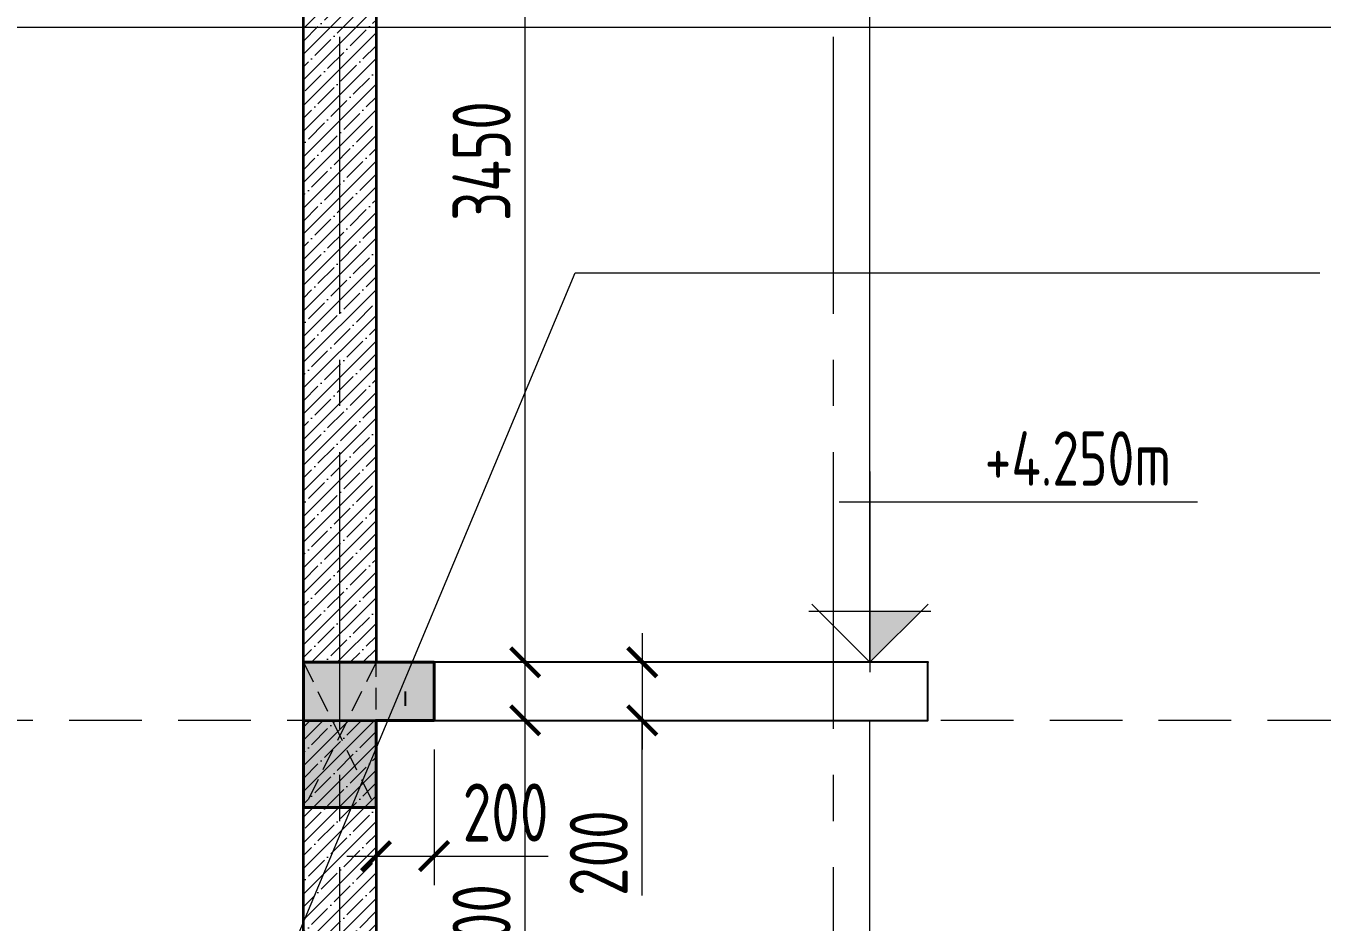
# Model space of a CAD drawing. Header units: millimetres. Extents: x -6181 to 191287, y -8583 to 23546.
# Drawn here: x 26185 to 30647, y 3356 to 6440 of the extents above; entities that cross this region are included whole.
import ezdxf

# ---------------------------------------------------------------- set-up
doc = ezdxf.new("R2010")
doc.units = ezdxf.units.MM
doc.header["$MEASUREMENT"] = 0
for name, pattern in [('1735-DT-5BR-SEC_AA$0$DASHED', [0.75, 0.5, -0.25]), ('1735-DT-5BR-SEC_AA$0$HIDDEN', [0.375, 0.25, -0.125]), ('ACAD_ISO02W100', [15, 12, -3]), ('CENTER2', [28.575, 19.05, -3.175, 3.175, -3.175]), ('DASHED', [0.75, 0.5, -0.25])]:
    doc.linetypes.add(name, pattern=pattern)
doc.layers.add('00--ORIGIN POINT', color=200, linetype='Continuous', lineweight=20, plot=False)
for name, color, linetype, lineweight in [('03--GRID', 252, 'CENTER2', 5), ('05--LEADER', 11, 'Continuous', 20), ('07--DIM-2', 2, 'Continuous', 25), ('1735-DT-5BR-SEC_AA$0$06--LINE-1', 9, 'Continuous', 18), ('1735-DT-5BR-SEC_AA$0$06--LINE-2', 2, 'Continuous', 25), ('1735-DT-5BR-SEC_AA$0$E--CONCRETE-4', 4, 'Continuous', 40), ('1735-DT-5BR-SEC_AA$0$E--CONCRETE-Beams', 1, '1735-DT-5BR-SEC_AA$0$HIDDEN', 0), ('1735-DT-5BR-SEC_AA$0$E--CONCRETE-SHADE', 253, 'Continuous', 25), ('1735-DT-5BR-SEC_AA$0$F--BLOCKWALL-3', 3, 'Continuous', 35), ('1735-DT-5BR-SEC_AA$0$F--BLOCKWALL-HATCH--INSULATED', 251, 'Continuous', 13), ('1735-DT-5BR-SEC_AA$0$W--ELV-1', 250, '1735-DT-5BR-SEC_AA$0$DASHED', 9), ('W--ELEV-2', 7, 'Continuous', 20), ('W--ELV-1', 250, 'DASHED', 9)]:
    doc.layers.add(name, color=color, linetype=linetype, lineweight=lineweight)
doc.styles.add('ISO', font='isocp2.shx', dxfattribs={"width": 0.8})
doc.dimstyles.new('1-100_AR', dxfattribs={"dimtxt": 200, "dimasz": 100, "dimexe": 100, "dimexo": 100, "dimgap": 0, "dimtad": 0, "dimdec": 0, "dimzin": 12, "dimdsep": 46, "dimtxsty": 'ISO', "dimblk": 'ARCHTICK', "dimcen": 100, "dimdle": 100, "dimclrd": 8, "dimclre": 9, "dimclrt": 2, "dimadec": 0, "dimazin": 0, "dimtfac": 1, "dimtdec": 0, "dimtmove": 0, "dimatfit": 2, "dimldrblk": 'ARCHTICK', "dimfxl": 1, "dimtvp": 0.75, "dimtolj": 1, "dimtzin": 12, "dimlwd": 9, "dimlwe": 9, "dimarcsym": 0})

# ---------------------------------------------------------------- blocks, each defined once
blk = doc.blocks.new('_ArchTick')
at = {"color": 0, "const_width": 0.15}
blk.add_lwpolyline([(-0.5, -0.5), (0.5, 0.5)], dxfattribs=at)
blk = doc.blocks.new('*D20')
at = {"layer": '07--DIM-2', "color": 8, "lineweight": 9, "transparency": 16777216}
blk.add_line((27903.7, 4150), (27903.7, 7800), dxfattribs=at)
at = {"layer": '07--DIM-2', "color": 9, "lineweight": 9, "transparency": 16777216}
for p, q in [((27490.2, 7700), (28003.7, 7700)), ((27490.2, 4250), (28003.7, 4250))]:
    blk.add_line(p, q, dxfattribs=at)
at = {"layer": 'Defpoints', "color": 0, "transparency": 16777216}
for p in [(27390.2, 7700), (27903.7, 7700), (27390.2, 4250)]:
    blk.add_point(p, dxfattribs=at)
at = {"layer": '07--DIM-2', "color": 8, "lineweight": 9, "transparency": 16777216, "xscale": 100, "yscale": 100, "zscale": 100}
for p, rotation in [((27903.7, 7700), 90), ((27903.7, 4250), 270)]:
    blk.add_blockref('_ArchTick', p, dxfattribs=dict(at, rotation=rotation))
at = {"layer": '07--DIM-2', "color": 2, "transparency": 16777216, "insert": (27753.7, 5975), "char_height": 200, "attachment_point": 5, "rotation": 90, "style": 'ISO'}
blk.add_mtext('\\A1;3450', dxfattribs=at)
blk = doc.blocks.new('*D39')
at = {"layer": '07--DIM-2', "color": 8, "lineweight": 9, "transparency": 16777216}
blk.add_line((27903.7, 2450), (27903.7, 4150), dxfattribs=at)
at = {"layer": '07--DIM-2', "color": 9, "lineweight": 9, "transparency": 16777216}
for p, q in [((27690.2, 4050), (28003.7, 4050)), ((27240.2, 2550), (28003.7, 2550))]:
    blk.add_line(p, q, dxfattribs=at)
at = {"layer": 'Defpoints', "color": 0, "transparency": 16777216}
for p in [(27590.2, 4050), (27903.7, 4050), (27140.2, 2550)]:
    blk.add_point(p, dxfattribs=at)
at = {"layer": '07--DIM-2', "color": 8, "lineweight": 9, "transparency": 16777216, "xscale": 100, "yscale": 100, "zscale": 100}
for p, rotation in [((27903.7, 4050), 90), ((27903.7, 2550), 270)]:
    blk.add_blockref('_ArchTick', p, dxfattribs=dict(at, rotation=rotation))
at = {"layer": '07--DIM-2', "color": 2, "transparency": 16777216, "insert": (27753.7, 3300), "char_height": 200, "attachment_point": 5, "rotation": 90, "style": 'ISO'}
blk.add_mtext('\\A1;1500', dxfattribs=at)
blk = doc.blocks.new('*D43')
at = {"layer": '07--DIM-2', "color": 8, "lineweight": 9, "transparency": 16777216}
for p, q in [((28306.8, 4350), (28306.8, 3950)), ((28306.8, 3447.2), (28306.8, 4050))]:
    blk.add_line(p, q, dxfattribs=at)
at = {"layer": '07--DIM-2', "color": 9, "lineweight": 9, "transparency": 16777216}
for p, q in [((28093.3, 4250), (28406.8, 4250)), ((28093.3, 4050), (28406.8, 4050))]:
    blk.add_line(p, q, dxfattribs=at)
at = {"layer": 'Defpoints', "color": 0, "transparency": 16777216}
for p in [(27993.3, 4250), (27993.3, 4050), (28306.8, 4050)]:
    blk.add_point(p, dxfattribs=at)
at = {"layer": '07--DIM-2', "color": 8, "lineweight": 9, "transparency": 16777216, "xscale": 100, "yscale": 100, "zscale": 100}
for p, rotation in [((28306.8, 4250), 90), ((28306.8, 4050), 270)]:
    blk.add_blockref('_ArchTick', p, dxfattribs=dict(at, rotation=rotation))
at = {"layer": '07--DIM-2', "color": 2, "transparency": 16777216, "insert": (28156.8, 3593.3), "char_height": 200, "attachment_point": 5, "rotation": 90, "style": 'ISO'}
blk.add_mtext('\\A1;200', dxfattribs=at)
blk = doc.blocks.new('1735-DT-5BR-SEC_AA')
at = {"layer": '1735-DT-5BR-SEC_AA$0$E--CONCRETE-SHADE'}
h = blk.add_hatch(color=256, dxfattribs=at)
h.dxf.hatch_style = 1
h.paths.add_polyline_path([(27140.2, 4050), (27140.2, 3750), (27390.2, 3750), (27390.2, 4050), (27590.2, 4050), (27590.2, 4250), (27140.2, 4250)])
at = {"layer": '1735-DT-5BR-SEC_AA$0$F--BLOCKWALL-HATCH--INSULATED'}
h = blk.add_hatch(dxfattribs=at)
h.set_pattern_fill('ANSI35', color=256, scale=250, style=0)
h.set_pattern_definition([(45, (0.004, 1300), (-44.19417, 44.19417), []), (45, (44.2, 1300), (-44.19417, 44.19417), [78.125, -15.625, 0, -15.625])])
h.paths.add_polyline_path([(27140.2, 7380), (27390.2, 7380), (27390.2, 4250), (27140.2, 4250)])
h = blk.add_hatch(dxfattribs=at)
h.set_pattern_fill('ANSI35', color=256, scale=250, style=0)
h.paths.add_polyline_path([(27140.2, 4050), (27390.2, 4050), (27390.2, 2820), (27140.2, 2820)])
at = {"layer": '1735-DT-5BR-SEC_AA$0$06--LINE-1'}
for p, q in [((29090.2, 4250), (29090.2, 7700)), ((29090.2, 0), (29090.2, 4050))]:
    blk.add_line(p, q, dxfattribs=at)
at = {"layer": '1735-DT-5BR-SEC_AA$0$06--LINE-2', "ltscale": 25}
blk.add_lwpolyline([(27590.2, 4050), (29290.2, 4050), (29290.2, 4250), (27590.2, 4250)], close=True, dxfattribs=at)
blk.add_lwpolyline([(27490.2, 4150), (27490.2, 4100)], dxfattribs=at)
at = {"layer": '1735-DT-5BR-SEC_AA$0$E--CONCRETE-4'}
blk.add_lwpolyline([(27140.2, 4050), (27140.2, 3750), (27390.2, 3750), (27390.2, 4050), (27590.2, 4050), (27590.2, 4250), (27140.2, 4250)], close=True, dxfattribs=at)
at = {"layer": '1735-DT-5BR-SEC_AA$0$E--CONCRETE-Beams', "ltscale": 300}
for p, q in [((27140.2, 4250), (27390.2, 3745)), ((27390.2, 4250), (27140.2, 3745))]:
    blk.add_line(p, q, dxfattribs=at)
blk.add_lwpolyline([(27140.2, 3750), (27390.2, 3750), (27390.2, 4250), (27140.2, 4250)], close=True, dxfattribs=at)
at = {"layer": '1735-DT-5BR-SEC_AA$0$F--BLOCKWALL-3'}
for points in [[(27140.2, 7380), (27390.2, 7380), (27390.2, 4250), (27140.2, 4250)], [(27140.2, 4050), (27390.2, 4050), (27390.2, 2820), (27140.2, 2820)]]:
    blk.add_lwpolyline(points, close=True, dxfattribs=at)
at = {"layer": '1735-DT-5BR-SEC_AA$0$W--ELV-1', "ltscale": 500}
blk.add_lwpolyline([(36709.2, 4050), (1469.5, 4050)], dxfattribs=at)
blk = doc.blocks.new('*D104')
at = {"layer": '07--DIM-2', "color": 9, "lineweight": 9, "transparency": 16777216}
for p, q in [((27390.2, 3950), (27390.2, 3483.1)), ((27590.2, 3950), (27590.2, 3483.1))]:
    blk.add_line(p, q, dxfattribs=at)
at = {"layer": '07--DIM-2', "color": 8, "lineweight": 9, "transparency": 16777216}
for p, q in [((27290.2, 3583.1), (27590.2, 3583.1)), ((27590.2, 3583.1), (27982.4, 3583.1))]:
    blk.add_line(p, q, dxfattribs=at)
at = {"layer": 'Defpoints', "color": 0, "transparency": 16777216}
for p in [(27390.2, 4050), (27590.2, 4050), (27590.2, 3583.1)]:
    blk.add_point(p, dxfattribs=at)
at = {"layer": '07--DIM-2', "color": 8, "lineweight": 9, "transparency": 16777216, "xscale": 100, "yscale": 100, "zscale": 100, "rotation": 180}
blk.add_blockref('_ArchTick', (27390.2, 3583.1), dxfattribs=at)
at = {"layer": '07--DIM-2', "color": 8, "lineweight": 9, "transparency": 16777216, "xscale": 100, "yscale": 100, "zscale": 100}
blk.add_blockref('_ArchTick', (27590.2, 3583.1), dxfattribs=at)
at = {"layer": '07--DIM-2', "color": 2, "transparency": 16777216, "insert": (27836.3, 3733.1), "char_height": 200, "attachment_point": 5, "style": 'ISO'}
blk.add_mtext('\\A1;200', dxfattribs=at)
blk = doc.blocks.new('*U5')
at = {"color": 2}
for p, q in [((0, 875), (0, -46)), ((1502.9, 734.4), (-140.6, 734.4)), ((0, 0), (-266.9, 266.9)), ((266.9, 266.9), (0, 0)), ((-280.4, 234.4), (280.4, 234.4))]:
    blk.add_line(p, q, dxfattribs=at)
blk.add_solid([(0, 234.4), (234.4, 234.4), (0, 0), (234.4, 234.4)], dxfattribs=at)
at = {"layer": '00--ORIGIN POINT', "linetype": 'ACAD_ISO02W100', "ltscale": 5}
blk.add_line((270, 0), (-270, 0), dxfattribs=at)
at = {"style": 'ISO', "width": 0.8}
for tag, p in [('LEVEL', (225.4, 781.7)), ('FLOOR', (225.4, 406.4))]:
    blk.add_attdef(tag, p, '', height=250, dxfattribs=at)

msp = doc.modelspace()

# ---------------------------------------------------------------- linework, layer by layer
at = {"layer": 'W--ELV-1', "ltscale": 500}
msp.add_lwpolyline([(36709.2, 4050), (1469.5, 4050)], dxfattribs=at)

# ---------------------------------------------------------------- next in the draw order: block references
msp.add_blockref('1735-DT-5BR-SEC_AA', (0, 0))

# ---------------------------------------------------------------- next in the draw order: linework, layer by layer
at = {"layer": '03--GRID', "ltscale": 50}
for p, q in [((27265.2, -1694), (27265.2, 10871.4)), ((28965.2, -1694), (28965.2, 10871.4))]:
    msp.add_line(p, q, dxfattribs=at)

# ---------------------------------------------------------------- next in the draw order: block references
at = {"layer": 'W--ELEV-2'}
ref = msp.add_blockref('*U5', (29090.2, 4250), dxfattribs=dict(at, xscale=0.75, yscale=0.75, zscale=0.75))
ref.add_attrib('LEVEL', '+4.250m', (29485.4, 4857.6, -698143.2), dxfattribs={"layer": '0', "height": 187.5, "style": 'ISO', "width": 0.8})

# ---------------------------------------------------------------- next in the draw order: dimensions: what is measured, and where the dimension line sits
at = {"layer": '07--DIM-2'}
for base, p1, p2, picture, middle in [((27903.7, 7700), (27390.2, 4250), (27390.2, 7700), '*D20', (27753.7, 5975)), ((27903.7, 4050), (27140.2, 2550), (27590.2, 4050), '*D39', (27753.7, 3300))]:
    dim = msp.add_linear_dim(base=base, p1=p1, p2=p2, angle=270, dimstyle='1-100_AR', override={"dimtmove": 1}, dxfattribs=at)
    dim.commit()
    dim.dimension.update_dxf_attribs({"geometry": picture, "text_midpoint": middle})
dim = msp.add_linear_dim(base=(28306.8, 4050), p1=(27993.3, 4250), p2=(27993.3, 4050), angle=90, dimstyle='1-100_AR', override={"dimtmove": 1}, dxfattribs=at)
dim.commit()
dim.dimension.update_dxf_attribs({"geometry": '*D43', "text_midpoint": (28306.8, 3593.3), "dimtype": 160})
dim = msp.add_linear_dim(base=(27590.2, 3583.1), p1=(27390.2, 4050), p2=(27590.2, 4050), dimstyle='1-100_AR', dxfattribs=at)
dim.commit()
dim.dimension.update_dxf_attribs({"geometry": '*D104', "text_midpoint": (27836.3, 3733.1)})

# ---------------------------------------------------------------- next in the draw order: leaders
at = {"layer": '05--LEADER'}
for points in [[(24440, 4391.8), (25566.8, 6436.4), (36444.2, 6436.4)], [(26846.5, 2652.7), (28076.2, 5590.8), (30638.8, 5590.8)]]:
    msp.add_leader(points, dimstyle='1-100_AR', dxfattribs=at)

doc.saveas('drawing.dxf')
